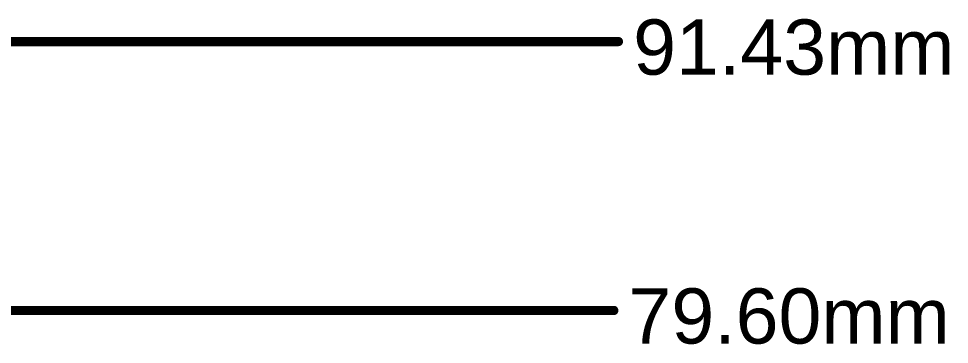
# Model space of a CAD drawing. Header units: inches. Extents: x -6 to 385, y -2 to 98.
# Drawn here: x 17.6 to 43.3, y 56.42 to 65.4 of the extents above; entities that cross this region are included whole.
import ezdxf

# ---------------------------------------------------------------- set-up
doc = ezdxf.new("R2010")
doc.units = ezdxf.units.IN
doc.layers.add('Dimensions', color=6, linetype='Continuous')
doc.styles.add('Arial', font='', dxfattribs={"height": 0.2})
doc.styles.get('Arial').set_extended_font_data('Arial')

msp = doc.modelspace()

# ---------------------------------------------------------------- linework, layer by layer
at = {"layer": 'Dimensions'}
for points in [[(-5.917, 64.77, 0.254, 0.254, 0), (34.162, 64.77, 0.254, 0.254, 0)], [(0, 57.353, 0.254, 0.254, 0), (34.034, 57.353, 0.254, 0.254, 0)]]:
    msp.add_lwpolyline(points, format="xyseb", dxfattribs=at)
for points in [[(34.099, 64.77, 0.127, 0.127, 1), (34.226, 64.77, 0.127, 0.127, 1)], [(33.971, 57.353, 0.127, 0.127, 1), (34.098, 57.353, 0.127, 0.127, 1)]]:
    msp.add_lwpolyline(points, format="xyseb", close=True, dxfattribs=at)

# ---------------------------------------------------------------- texts
at = {"layer": 'Dimensions', "style": 'Arial'}
for s, p in [('91.43mm', (34.569, 63.856)), ('79.60mm', (34.44, 56.439))]:
    msp.add_text(s, height=1.524, dxfattribs=at).set_placement(p)

doc.saveas('drawing.dxf')
